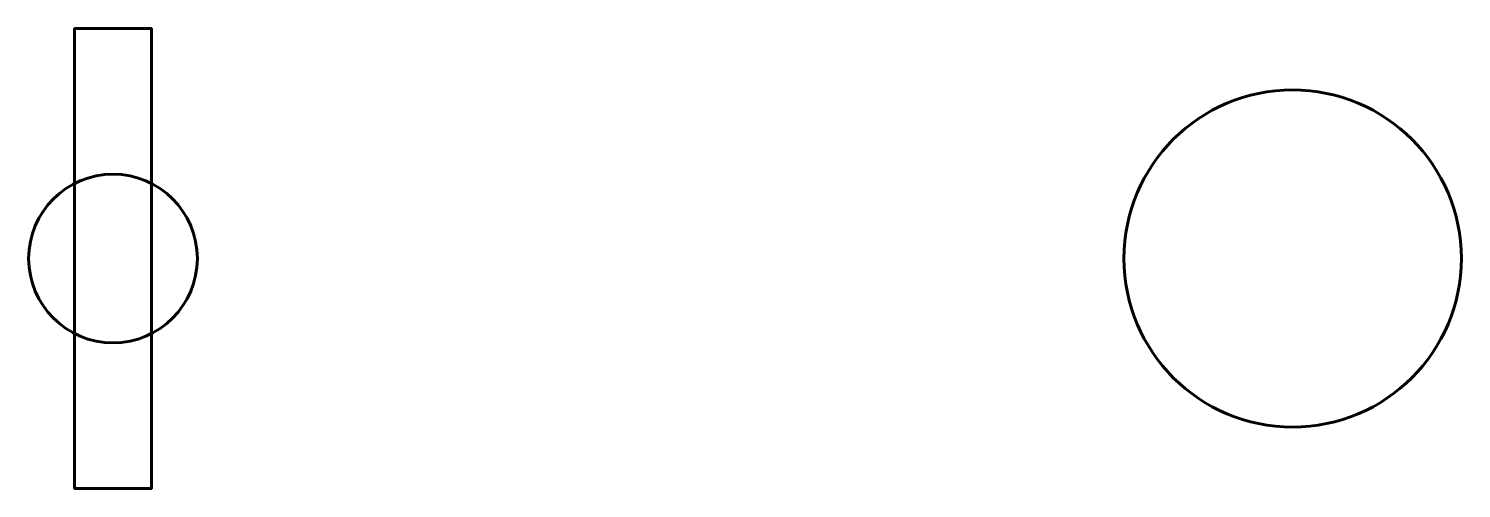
# Model space of a CAD drawing. Header units: millimetres. Extents: x -930.3 to -836.9, y 459.1 to 489.1.
import ezdxf

# ---------------------------------------------------------------- set-up
doc = ezdxf.new("R2010")
doc.units = ezdxf.units.MM
doc.linetypes.add('K5LT_BASIC', pattern=[0])

msp = doc.modelspace()

# ---------------------------------------------------------------- linework, layer by layer
at = {"color": 150, "linetype": 'K5LT_BASIC', "lineweight": 60, "true_color": 0x0080ff}
for points in [[(-922.331, 479.043), (-922.331, 489.144), (-927.331, 489.144), (-927.331, 469.245)], [(-927.331, 469.245), (-927.331, 459.144), (-922.331, 459.144), (-922.331, 479.043)]]:
    msp.add_lwpolyline(points, dxfattribs=at)
for centre, radius in [((-847.921, 474.144), 11), ((-924.831, 474.144), 5.5)]:
    msp.add_circle(centre, radius, dxfattribs=at)

doc.saveas('drawing.dxf')
